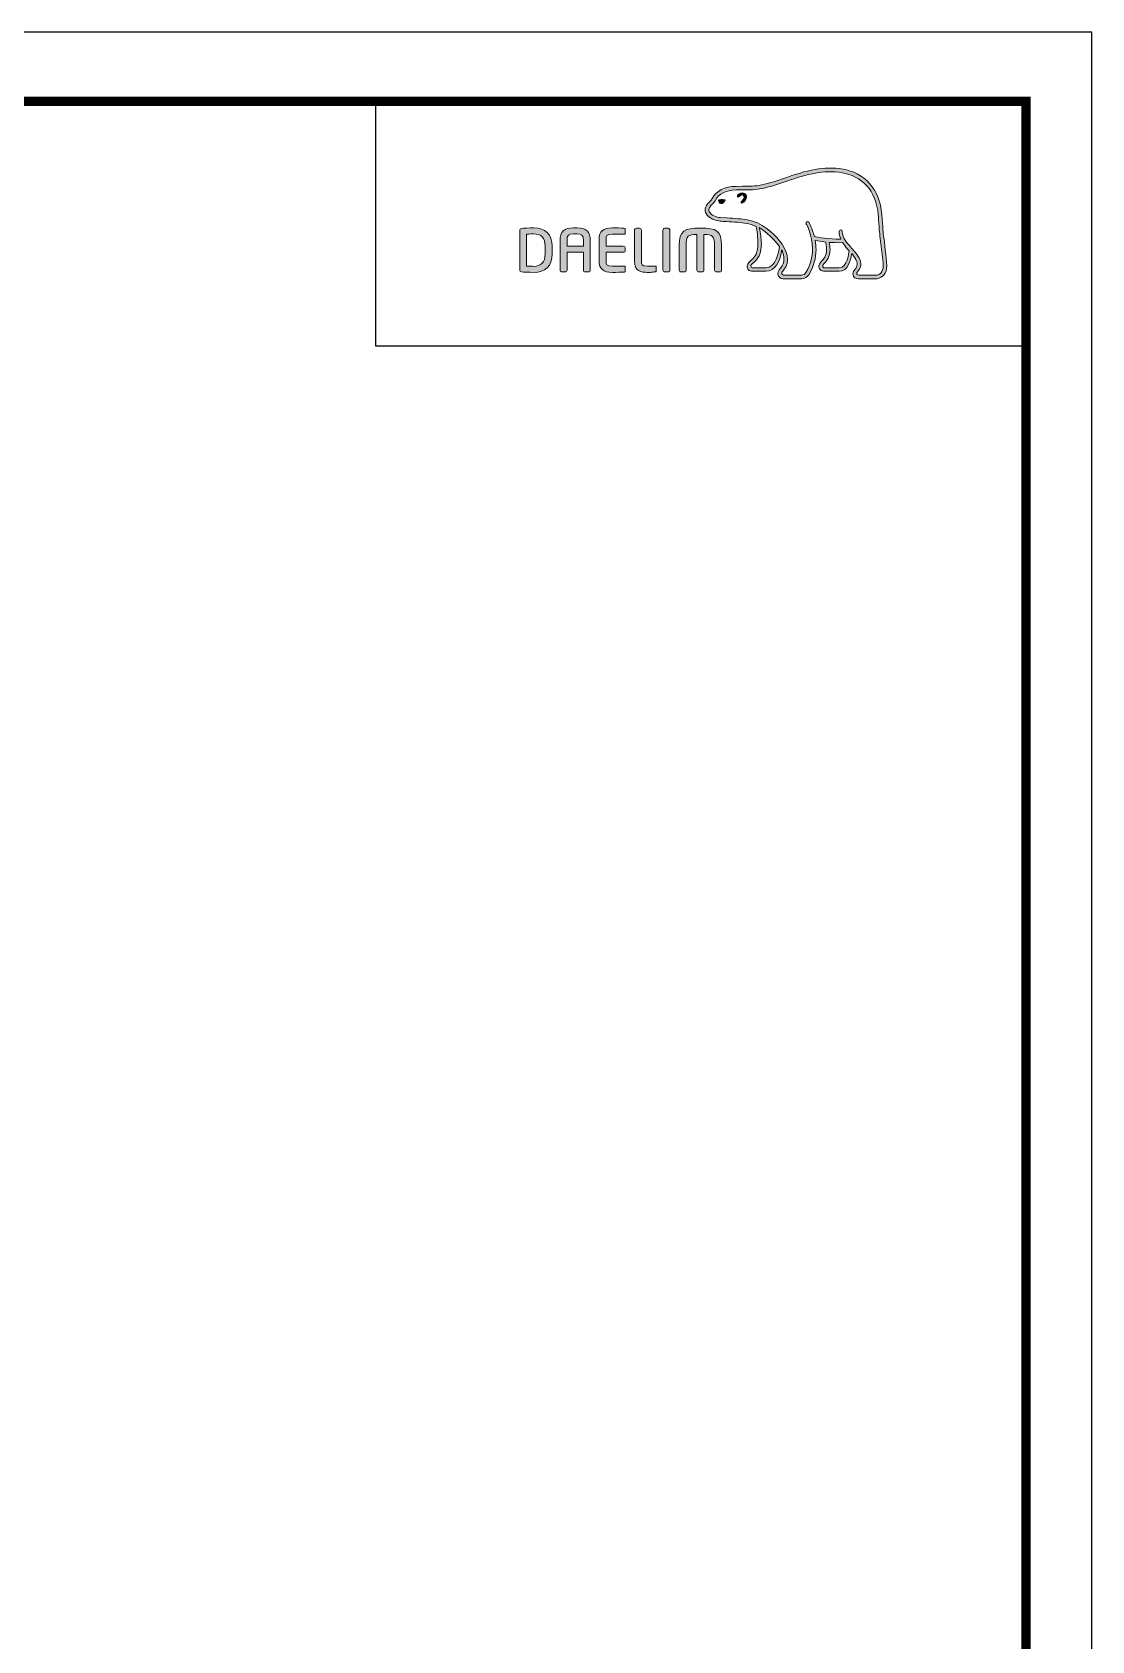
# Model space of a CAD drawing. Extents: x 912 to 2041, y 618 to 1444.
# Drawn here: x 1746.6 to 2040.6, y 998.3 to 1444.5 of the extents above; entities that cross this region are included whole.
import ezdxf

# ---------------------------------------------------------------- set-up
doc = ezdxf.new("R2010")
doc.units = 0
doc.header["$LTSCALE"] = 10
doc.header["$MEASUREMENT"] = 0
doc.layers.get('0').update_dxf_attribs({"linetype": 'CONTINUOUS'})
doc.layers.add('레이어 1', color=7, linetype='CONTINUOUS', lineweight=0)

msp = doc.modelspace()

# ---------------------------------------------------------------- hatches: boundary and pattern name
at = {"layer": '레이어 1'}
h = msp.add_hatch(color=5, dxfattribs=at)
h.dxf.hatch_style = 1
edge = h.paths.add_edge_path(flags=16)
edge.add_spline(control_points=[(1982.05, 1377.68), (1981.55, 1377.14), (1980.93, 1377.13), (1980.9, 1377.13), (1980.9, 1377.13), (1975.92, 1377.13), (1975.92, 1377.13), (1975.73, 1377.13), (1975.59, 1377.18), (1975.5, 1377.27), (1975.43, 1377.34), (1975.39, 1377.45), (1975.39, 1377.59), (1975.39, 1377.87), (1975.59, 1378.13), (1975.81, 1378.41), (1976.02, 1378.67), (1976.21, 1378.91), (1976.31, 1379.22), (1976.59, 1379.95), (1976.56, 1380.73), (1976.23, 1381.42), (1975.65, 1382.67), (1974.77, 1383.66), (1973.92, 1384.6), (1973.92, 1384.6), (1973.64, 1384.92), (1973.64, 1384.92), (1972.54, 1386.15), (1971.4, 1387.42), (1971.31, 1389.14), (1971.29, 1389.48), (1971.13, 1389.68), (1970.91, 1389.67), (1970.91, 1389.67), (1970.59, 1389.52), (1970.58, 1389.52), (1970.5, 1389.42), (1970.45, 1389.28), (1970.45, 1389.11), (1970.45, 1389.11), (1970.45, 1389.06), (1970.45, 1389.06), (1970.49, 1388.43), (1970.64, 1387.82), (1970.9, 1387.19), (1970.9, 1387.19), (1970.93, 1387.13), (1970.93, 1387.13), (1970.93, 1387.13), (1970.86, 1387.12), (1970.86, 1387.12), (1967.66, 1387), (1964.52, 1387.6), (1963.6, 1387.82), (1963.03, 1390.11), (1962.11, 1391.63), (1962.07, 1391.7), (1962, 1391.82), (1961.88, 1391.91), (1961.77, 1391.94), (1961.77, 1391.94), (1961.5, 1391.9), (1961.47, 1391.89), (1961.45, 1391.86), (1961.4, 1391.8), (1961.29, 1391.66), (1961.29, 1391.66), (1961.28, 1391.54), (1961.28, 1391.54), (1961.28, 1391.54), (1961.37, 1391.24), (1961.37, 1391.24), (1961.44, 1391.12), (1963.08, 1388.24), (1963.08, 1384.43), (1963.08, 1382.08), (1962.46, 1379.86), (1961.24, 1377.83), (1960.95, 1377.35), (1960.57, 1377.13), (1960, 1377.13), (1960, 1377.13), (1955.08, 1377.13), (1955.08, 1377.13), (1954.92, 1377.13), (1954.58, 1377.25), (1954.58, 1377.6), (1954.58, 1377.8), (1954.76, 1378.12), (1955.06, 1378.46), (1957.11, 1380.74), (1955.93, 1384.3), (1953.97, 1386.65), (1952.07, 1388.91), (1948.97, 1391.76), (1945, 1392.47), (1943.59, 1392.71), (1941.27, 1392.85), (1939.4, 1392.96), (1939.4, 1392.96), (1937.51, 1393.07), (1937.51, 1393.07), (1936.54, 1393.15), (1934.94, 1393.74), (1934.45, 1394.67), (1934.24, 1395.05), (1934.27, 1395.44), (1934.53, 1395.89), (1934.69, 1396.16), (1934.91, 1396.39), (1935.19, 1396.67), (1935.5, 1396.98), (1935.82, 1397.31), (1936.07, 1397.74), (1936.07, 1397.74), (1936.14, 1397.87), (1936.14, 1397.87), (1937.09, 1399.69), (1939.05, 1400.65), (1941.96, 1400.72), (1941.96, 1400.72), (1943.6, 1400.74), (1943.6, 1400.74), (1945.4, 1400.75), (1947.44, 1400.76), (1949.12, 1401.12), (1951.48, 1401.63), (1953.85, 1402.44), (1955.94, 1403.15), (1955.94, 1403.15), (1956.01, 1403.17), (1956.01, 1403.17), (1958.59, 1404.06), (1961.26, 1404.97), (1963.99, 1405.41), (1968.36, 1406.14), (1974.36, 1406.11), (1978.14, 1401.88), (1979.89, 1399.91), (1980.96, 1397.21), (1981.33, 1393.85), (1981.33, 1393.85), (1981.32, 1393.86), (1981.3, 1393.87), (1981.33, 1393.81), (1981.36, 1393.43), (1981.52, 1391.29), (1981.56, 1390.26), (1981.61, 1389.2), (1981.88, 1387.22), (1981.88, 1387.22), (1982.64, 1380.63), (1982.64, 1380.63), (1982.64, 1380.63), (1982.69, 1379.82), (1982.69, 1379.82), (1982.69, 1378.88), (1982.47, 1378.16), (1982.05, 1377.68)], knot_values=[0, 0, 0, 0, 1, 1, 1, 2, 2, 2, 3, 3, 3, 4, 4, 4, 5, 5, 5, 6, 6, 6, 7, 7, 7, 8, 8, 8, 9, 9, 9, 10, 10, 10, 11, 11, 11, 12, 12, 12, 13, 13, 13, 14, 14, 14, 15, 15, 15, 16, 16, 16, 17, 17, 17, 18, 18, 18, 19, 19, 19, 20, 20, 20, 21, 21, 21, 22, 22, 22, 23, 23, 23, 24, 24, 24, 25, 25, 25, 26, 26, 26, 27, 27, 27, 28, 28, 28, 29, 29, 29, 30, 30, 30, 31, 31, 31, 32, 32, 32, 33, 33, 33, 34, 34, 34, 35, 35, 35, 36, 36, 36, 37, 37, 37, 38, 38, 38, 39, 39, 39, 40, 40, 40, 41, 41, 41, 42, 42, 42, 43, 43, 43, 44, 44, 44, 45, 45, 45, 46, 46, 46, 47, 47, 47, 48, 48, 48, 49, 49, 49, 50, 50, 50, 51, 51, 51, 52, 52, 52, 53, 53, 53, 53], degree=3, periodic=0)
edge = h.paths.add_edge_path(flags=16)
edge.add_spline(control_points=[(1970.52, 1379.11), (1970.52, 1379.11), (1966.45, 1379.11), (1966.45, 1379.11), (1966.15, 1379.11), (1965.91, 1379.35), (1965.91, 1379.66), (1965.91, 1379.87), (1966.1, 1380.14), (1966.28, 1380.33), (1967.1, 1381.12), (1967.95, 1382.21), (1967.95, 1384.28), (1967.95, 1384.28), (1967.9, 1385.22), (1967.9, 1385.23), (1967.9, 1385.23), (1967.75, 1386.14), (1967.75, 1386.14), (1967.75, 1386.14), (1967.74, 1386.2), (1967.74, 1386.2), (1967.74, 1386.2), (1967.8, 1386.19), (1967.8, 1386.19), (1968.56, 1386.14), (1970.03, 1386.06), (1971.44, 1386.12), (1971.8, 1385.56), (1972.37, 1384.82), (1973.22, 1383.85), (1973.18, 1383.36), (1972.78, 1379.11), (1970.52, 1379.11)], knot_values=[0, 0, 0, 0, 1, 1, 1, 2, 2, 2, 3, 3, 3, 4, 4, 4, 5, 5, 5, 6, 6, 6, 7, 7, 7, 8, 8, 8, 9, 9, 9, 10, 10, 10, 11, 11, 11, 11], degree=3, periodic=0)
edge = h.paths.add_edge_path(flags=16)
edge.add_spline(control_points=[(1950.11, 1379.11), (1950.11, 1379.11), (1946.54, 1379.11), (1946.54, 1379.11), (1946.27, 1379.11), (1945.98, 1379.33), (1945.98, 1379.66), (1945.98, 1379.85), (1946.15, 1380.1), (1946.45, 1380.34), (1947.36, 1381.06), (1948.73, 1382.15), (1948.87, 1385.16), (1948.87, 1385.16), (1948.89, 1385.98), (1948.89, 1385.98), (1948.89, 1387.26), (1948.6, 1388.8), (1948.32, 1390.18), (1948.32, 1390.18), (1948.28, 1390.32), (1948.28, 1390.32), (1948.28, 1390.32), (1948.4, 1390.23), (1948.4, 1390.23), (1948.93, 1389.91), (1951.84, 1387.93), (1953.91, 1385.01), (1953.74, 1383.63), (1952.96, 1379.11), (1950.11, 1379.11)], knot_values=[0, 0, 0, 0, 1, 1, 1, 2, 2, 2, 3, 3, 3, 4, 4, 4, 5, 5, 5, 6, 6, 6, 7, 7, 7, 8, 8, 8, 9, 9, 9, 10, 10, 10, 10], degree=3, periodic=0)
edge = h.paths.add_edge_path()
edge.add_spline(control_points=[(1983.65, 1380.72), (1983.65, 1380.73), (1982.89, 1387.36), (1982.89, 1387.36), (1982.61, 1389.34), (1982.57, 1390.4), (1982.53, 1391.33), (1982.53, 1391.33), (1982.35, 1393.95), (1982.35, 1393.95), (1981.95, 1397.53), (1980.79, 1400.43), (1978.9, 1402.54), (1974.82, 1407.13), (1968.45, 1407.17), (1963.82, 1406.41), (1960.99, 1405.94), (1958.27, 1405.02), (1955.65, 1404.12), (1955.65, 1404.12), (1955.57, 1404.09), (1955.57, 1404.09), (1953.52, 1403.39), (1951.19, 1402.6), (1948.91, 1402.11), (1947.34, 1401.77), (1945.38, 1401.76), (1943.64, 1401.75), (1943.64, 1401.75), (1941.92, 1401.73), (1941.92, 1401.73), (1938.62, 1401.65), (1936.38, 1400.5), (1935.24, 1398.33), (1935.24, 1398.33), (1935.19, 1398.24), (1935.19, 1398.24), (1935, 1397.91), (1934.72, 1397.63), (1934.48, 1397.38), (1934.2, 1397.11), (1933.89, 1396.79), (1933.65, 1396.39), (1933.42, 1395.99), (1933.3, 1395.58), (1933.3, 1395.18), (1933.3, 1394.84), (1933.38, 1394.51), (1933.55, 1394.2), (1934.25, 1392.87), (1936.25, 1392.16), (1937.45, 1392.07), (1937.45, 1392.07), (1939.21, 1391.96), (1939.25, 1391.96), (1941, 1391.86), (1943.41, 1391.72), (1944.82, 1391.47), (1945.64, 1391.33), (1946.57, 1391.03), (1947.43, 1390.63), (1947.49, 1390.4), (1947.94, 1388.42), (1947.94, 1385.98), (1947.94, 1385.98), (1947.92, 1385.2), (1947.92, 1385.2), (1947.79, 1382.63), (1946.67, 1381.73), (1945.85, 1381.07), (1945.76, 1381.01), (1945.03, 1380.4), (1944.98, 1379.67), (1944.94, 1379.25), (1945.06, 1378.88), (1945.31, 1378.6), (1945.58, 1378.31), (1946, 1378.16), (1946.54, 1378.16), (1946.54, 1378.16), (1950.11, 1378.16), (1950.11, 1378.16), (1952.78, 1378.16), (1954.1, 1381.04), (1954.51, 1383.73), (1954.51, 1383.73), (1954.52, 1384.11), (1954.52, 1384.11), (1954.52, 1384.11), (1954.63, 1383.92), (1954.63, 1383.92), (1954.97, 1383.16), (1955.17, 1382.25), (1955.17, 1381.56), (1955.17, 1380.6), (1954.88, 1379.76), (1954.31, 1379.13), (1954.17, 1378.99), (1953.45, 1378.25), (1953.45, 1377.51), (1953.45, 1377.51), (1953.46, 1377.39), (1953.46, 1377.39), (1953.56, 1376.51), (1954.27, 1376.12), (1954.92, 1376.12), (1954.92, 1376.12), (1960, 1376.12), (1960, 1376.12), (1960.91, 1376.12), (1961.64, 1376.54), (1962.11, 1377.31), (1963.4, 1379.46), (1964.06, 1381.78), (1964.06, 1384.23), (1964.06, 1384.99), (1963.99, 1385.81), (1963.84, 1386.65), (1963.84, 1386.65), (1963.83, 1386.72), (1963.83, 1386.72), (1963.83, 1386.72), (1963.9, 1386.71), (1963.9, 1386.71), (1964.51, 1386.59), (1965.49, 1386.42), (1966.71, 1386.29), (1966.71, 1386.29), (1966.74, 1386.28), (1966.74, 1386.28), (1966.74, 1386.28), (1966.9, 1385.35), (1966.9, 1385.35), (1966.9, 1385.35), (1966.94, 1385.13), (1966.94, 1385.13), (1966.94, 1385.13), (1966.99, 1384.31), (1966.99, 1384.31), (1966.99, 1382.33), (1966.09, 1381.47), (1965.61, 1381.01), (1965.6, 1381.01), (1964.93, 1380.32), (1964.86, 1379.72), (1964.86, 1379.72), (1964.83, 1379.53), (1964.83, 1379.53), (1964.83, 1379.34), (1964.88, 1378.97), (1965.22, 1378.62), (1965.51, 1378.32), (1965.96, 1378.16), (1966.57, 1378.16), (1966.57, 1378.16), (1970.52, 1378.16), (1970.52, 1378.16), (1972.92, 1378.16), (1973.64, 1381.21), (1973.93, 1382.92), (1973.93, 1382.92), (1973.95, 1383.1), (1973.95, 1383.1), (1973.95, 1383.1), (1974.04, 1382.97), (1974.04, 1382.97), (1974.6, 1382.26), (1975.08, 1381.48), (1975.32, 1380.99), (1975.44, 1380.74), (1975.5, 1380.45), (1975.5, 1380.17), (1975.5, 1380.17), (1975.42, 1379.6), (1975.42, 1379.6), (1975.32, 1379.29), (1975.11, 1379), (1974.9, 1378.72), (1974.6, 1378.33), (1974.29, 1377.92), (1974.29, 1377.42), (1974.29, 1377.42), (1974.32, 1377.15), (1974.32, 1377.15), (1974.46, 1376.49), (1974.99, 1376.12), (1975.82, 1376.12), (1975.82, 1376.12), (1980.9, 1376.12), (1980.9, 1376.12), (1981.01, 1376.12), (1982, 1376.15), (1982.78, 1376.99), (1983.4, 1377.66), (1983.7, 1378.58), (1983.7, 1379.81), (1983.7, 1379.81), (1983.65, 1380.72), (1983.65, 1380.72)], knot_values=[0, 0, 0, 0, 1, 1, 1, 2, 2, 2, 3, 3, 3, 4, 4, 4, 5, 5, 5, 6, 6, 6, 7, 7, 7, 8, 8, 8, 9, 9, 9, 10, 10, 10, 11, 11, 11, 12, 12, 12, 13, 13, 13, 14, 14, 14, 15, 15, 15, 16, 16, 16, 17, 17, 17, 18, 18, 18, 19, 19, 19, 20, 20, 20, 21, 21, 21, 22, 22, 22, 23, 23, 23, 24, 24, 24, 25, 25, 25, 26, 26, 26, 27, 27, 27, 28, 28, 28, 29, 29, 29, 30, 30, 30, 31, 31, 31, 32, 32, 32, 33, 33, 33, 34, 34, 34, 35, 35, 35, 36, 36, 36, 37, 37, 37, 38, 38, 38, 39, 39, 39, 40, 40, 40, 41, 41, 41, 42, 42, 42, 43, 43, 43, 44, 44, 44, 45, 45, 45, 46, 46, 46, 47, 47, 47, 48, 48, 48, 49, 49, 49, 50, 50, 50, 51, 51, 51, 52, 52, 52, 53, 53, 53, 54, 54, 54, 55, 55, 55, 56, 56, 56, 57, 57, 57, 58, 58, 58, 59, 59, 59, 60, 60, 60, 61, 61, 61, 62, 62, 62, 63, 63, 63, 64, 64, 64, 65, 65, 65, 66, 66, 66, 66], degree=3, periodic=0)
edge = h.paths.add_edge_path(flags=0)
edge.add_spline(control_points=[(1937.36, 1397.86), (1937.36, 1397.86), (1938.1, 1398.2), (1939.02, 1397.85), (1939.02, 1397.85), (1939.13, 1397.8), (1938.98, 1397.59), (1938.54, 1396.99), (1938.1, 1396.86), (1938.1, 1396.86), (1938.1, 1396.86), (1937.78, 1396.75), (1937.6, 1396.96), (1937.24, 1397.39), (1937.23, 1397.64), (1937.23, 1397.64), (1937.23, 1397.64), (1937.19, 1397.82), (1937.36, 1397.86)], knot_values=[0, 0, 0, 0, 1, 1, 1, 2, 2, 2, 3, 3, 3, 4, 4, 4, 5, 5, 5, 6, 6, 6, 6], degree=3, periodic=0)
edge = h.paths.add_edge_path(flags=0)
edge.add_spline(control_points=[(1942.24, 1399.22), (1942.13, 1399.1), (1942.12, 1398.9), (1942.24, 1398.8), (1942.35, 1398.69), (1942.55, 1398.72), (1942.66, 1398.84), (1942.72, 1398.9), (1943.32, 1399.62), (1943.85, 1399.25), (1944.04, 1399.12), (1944.12, 1398.92), (1944.09, 1398.67), (1944.04, 1398.27), (1943.69, 1397.81), (1943.45, 1397.65), (1943.31, 1397.57), (1943.22, 1397.39), (1943.29, 1397.24), (1943.35, 1397.1), (1943.53, 1397.06), (1943.68, 1397.13), (1944.12, 1397.33), (1944.67, 1398.03), (1944.75, 1398.69), (1944.8, 1399.14), (1944.59, 1399.51), (1944.23, 1399.76), (1943.45, 1400.32), (1942.56, 1399.58), (1942.24, 1399.22)], knot_values=[0, 0, 0, 0, 1, 1, 1, 2, 2, 2, 3, 3, 3, 4, 4, 4, 5, 5, 5, 6, 6, 6, 7, 7, 7, 8, 8, 8, 9, 9, 9, 10, 10, 10, 10], degree=3, periodic=0)
edge = h.paths.add_edge_path(flags=0)
edge.add_spline(control_points=[(1942.14, 1398.68), (1942.14, 1398.68), (1942.14, 1398.68), (1942.14, 1398.68), (1942.14, 1398.68), (1942.14, 1398.68), (1942.14, 1398.68)], knot_values=[0, 0, 0, 0, 1, 1, 1, 2, 2, 2, 2], degree=3, periodic=0)
h = msp.add_hatch(color=5, dxfattribs=at)
h.dxf.hatch_style = 2
edge = h.paths.add_edge_path()
edge.add_spline(control_points=[(1937.42, 1397.08), (1937.6, 1396.86), (1937.92, 1396.97), (1937.92, 1396.97), (1937.92, 1396.97), (1938.36, 1397.1), (1938.8, 1397.7)], knot_values=[2, 2, 2, 2, 3, 3, 3, 4, 4, 4, 4], degree=3, periodic=0)
edge.add_spline(control_points=[(1938.8, 1397.7), (1938.95, 1397.91), (1938.84, 1397.96), (1938.84, 1397.96)], knot_values=[1.00001, 1.00001, 1.00001, 1.00001, 2, 2, 2, 2], degree=3, periodic=0)
edge.add_spline(control_points=[(1938.84, 1397.96), (1938.78, 1397.98), (1938.72, 1398), (1938.67, 1398.02)], knot_values=[0.937491, 0.937491, 0.937491, 0.937491, 1, 1, 1, 1], degree=3, periodic=0)
edge.add_spline(control_points=[(1938.67, 1398.02), (1938.56, 1398.05), (1938.45, 1398.07), (1938.35, 1398.09)], knot_values=[0.812494, 0.812494, 0.812494, 0.812494, 0.937491, 0.937491, 0.937491, 0.937491], degree=3, periodic=0)
edge.add_spline(control_points=[(1938.35, 1398.09), (1938.24, 1398.11), (1938.14, 1398.12), (1938.05, 1398.12)], knot_values=[0.687496, 0.687496, 0.687496, 0.687496, 0.812494, 0.812494, 0.812494, 0.812494], degree=3, periodic=0)
edge.add_spline(control_points=[(1938.05, 1398.12), (1937.96, 1398.12), (1937.87, 1398.12), (1937.79, 1398.11)], knot_values=[0.562499, 0.562499, 0.562499, 0.562499, 0.687496, 0.687496, 0.687496, 0.687496], degree=3, periodic=0)
edge.add_spline(control_points=[(1937.79, 1398.11), (1937.66, 1398.1), (1937.56, 1398.08), (1937.47, 1398.06)], knot_values=[0.375003, 0.375003, 0.375003, 0.375003, 0.562499, 0.562499, 0.562499, 0.562499], degree=3, periodic=0)
edge.add_spline(control_points=[(1937.47, 1398.06), (1937.35, 1398.04), (1937.26, 1398.01), (1937.22, 1397.99)], knot_values=[0.125007, 0.125007, 0.125007, 0.125007, 0.375003, 0.375003, 0.375003, 0.375003], degree=3, periodic=0)
edge.add_spline(control_points=[(1937.22, 1397.99), (1937.2, 1397.98), (1937.18, 1397.98), (1937.18, 1397.98)], knot_values=[0, 0, 0, 0, 0.125007, 0.125007, 0.125007, 0.125007], degree=3, periodic=0)
edge.add_spline(control_points=[(1937.18, 1397.98), (1937.01, 1397.93), (1937.05, 1397.75), (1937.05, 1397.75), (1937.05, 1397.75), (1937.06, 1397.5), (1937.42, 1397.08)], knot_values=[4, 4, 4, 4, 5, 5, 5, 6, 6, 6, 6], degree=3, periodic=0)
h = msp.add_hatch(color=5, dxfattribs=at)
h.dxf.hatch_style = 2
edge = h.paths.add_edge_path()
edge.add_spline(control_points=[(1942.24, 1399.22), (1942.13, 1399.1), (1942.12, 1398.9), (1942.24, 1398.8), (1942.35, 1398.69), (1942.55, 1398.72), (1942.66, 1398.84), (1942.72, 1398.9), (1943.32, 1399.62), (1943.85, 1399.25), (1944.04, 1399.12), (1944.12, 1398.92), (1944.09, 1398.67), (1944.04, 1398.27), (1943.69, 1397.81), (1943.45, 1397.65), (1943.31, 1397.57), (1943.22, 1397.39), (1943.29, 1397.24), (1943.35, 1397.1), (1943.53, 1397.06), (1943.68, 1397.13), (1944.12, 1397.33), (1944.67, 1398.03), (1944.75, 1398.69), (1944.8, 1399.14), (1944.59, 1399.51), (1944.23, 1399.76), (1943.45, 1400.32), (1942.56, 1399.58), (1942.24, 1399.22)], knot_values=[0, 0, 0, 0, 1, 1, 1, 2, 2, 2, 3, 3, 3, 4, 4, 4, 5, 5, 5, 6, 6, 6, 7, 7, 7, 8, 8, 8, 9, 9, 9, 10, 10, 10, 10], degree=3, periodic=0)
h = msp.add_hatch(color=5, dxfattribs=at)
h.dxf.hatch_style = 2
edge = h.paths.add_edge_path()
edge.add_spline(control_points=[(1888.9, 1382.99), (1888.9, 1380.67), (1887.85, 1379.54), (1885.67, 1379.54), (1885.67, 1379.54), (1884.18, 1379.57), (1883.79, 1379.58), (1883.79, 1379.58), (1883.79, 1388.46), (1883.79, 1388.46), (1884.57, 1388.54), (1885.66, 1388.55), (1885.67, 1388.55), (1887.91, 1388.55), (1888.9, 1387.49), (1888.9, 1385.11), (1888.9, 1385.11), (1888.9, 1382.99), (1888.9, 1382.99)], knot_values=[0, 0, 0, 0, 1, 1, 1, 2, 2, 2, 3, 3, 3, 4, 4, 4, 5, 5, 5, 6, 6, 6, 6], degree=3, periodic=0)
edge = h.paths.add_edge_path()
edge.add_spline(control_points=[(1885.67, 1390.22), (1884.46, 1390.22), (1882.9, 1390.14), (1882.38, 1390.06), (1882.06, 1390.01), (1881.85, 1389.77), (1881.85, 1389.45), (1881.85, 1389.45), (1881.85, 1378.64), (1881.85, 1378.64), (1881.85, 1378.31), (1882.06, 1378.08), (1882.4, 1378.03), (1882.88, 1377.95), (1884.45, 1377.87), (1885.67, 1377.87), (1889.04, 1377.87), (1890.82, 1379.64), (1890.82, 1382.99), (1890.82, 1382.99), (1890.82, 1385.11), (1890.82, 1385.11), (1890.82, 1388.45), (1889.04, 1390.22), (1885.67, 1390.22)], knot_values=[0, 0, 0, 0, 1, 1, 1, 2, 2, 2, 3, 3, 3, 4, 4, 4, 5, 5, 5, 6, 6, 6, 7, 7, 7, 8, 8, 8, 8], degree=3, periodic=0)
h = msp.add_hatch(color=5, dxfattribs=at)
h.dxf.hatch_style = 2
edge = h.paths.add_edge_path()
edge.add_spline(control_points=[(1899.52, 1385.12), (1899.52, 1385.12), (1894.98, 1385.12), (1894.98, 1385.12), (1894.98, 1385.29), (1894.98, 1386.74), (1894.98, 1386.74), (1894.98, 1388.26), (1895.43, 1388.52), (1896.78, 1388.52), (1896.78, 1388.52), (1897.72, 1388.52), (1897.72, 1388.52), (1899.07, 1388.52), (1899.52, 1388.26), (1899.52, 1386.74), (1899.52, 1386.74), (1899.52, 1385.29), (1899.52, 1385.12)], knot_values=[0, 0, 0, 0, 1, 1, 1, 2, 2, 2, 3, 3, 3, 4, 4, 4, 5, 5, 5, 6, 6, 6, 6], degree=3, periodic=0)
edge = h.paths.add_edge_path()
edge.add_spline(control_points=[(1897.72, 1390.22), (1897.72, 1390.22), (1896.78, 1390.22), (1896.78, 1390.22), (1894.2, 1390.22), (1893.05, 1389.15), (1893.05, 1386.74), (1893.05, 1386.74), (1893.05, 1378.52), (1893.05, 1378.52), (1893.05, 1378.23), (1893.29, 1377.98), (1893.57, 1377.98), (1893.57, 1377.98), (1894.47, 1377.98), (1894.47, 1377.98), (1894.78, 1377.98), (1894.98, 1378.25), (1894.98, 1378.52), (1894.98, 1378.52), (1894.98, 1383.24), (1894.98, 1383.43), (1894.98, 1383.43), (1899.52, 1383.43), (1899.52, 1383.43), (1899.52, 1383.24), (1899.52, 1378.52), (1899.52, 1378.52), (1899.52, 1378.22), (1899.76, 1377.98), (1900.04, 1377.98), (1900.04, 1377.98), (1900.93, 1377.98), (1900.93, 1377.98), (1901.24, 1377.98), (1901.45, 1378.26), (1901.45, 1378.52), (1901.45, 1378.52), (1901.45, 1386.74), (1901.45, 1386.74), (1901.45, 1389.15), (1900.3, 1390.22), (1897.72, 1390.22)], knot_values=[0, 0, 0, 0, 1, 1, 1, 2, 2, 2, 3, 3, 3, 4, 4, 4, 5, 5, 5, 6, 6, 6, 7, 7, 7, 8, 8, 8, 9, 9, 9, 10, 10, 10, 11, 11, 11, 12, 12, 12, 13, 13, 13, 14, 14, 14, 14], degree=3, periodic=0)
h = msp.add_hatch(color=5, dxfattribs=at)
h.dxf.hatch_style = 2
edge = h.paths.add_edge_path()
edge.add_spline(control_points=[(1903.89, 1387.07), (1903.89, 1387.07), (1903.89, 1381.02), (1903.89, 1381.02), (1903.89, 1378.9), (1905.1, 1377.87), (1907.59, 1377.87), (1908.69, 1377.87), (1910.19, 1377.89), (1910.79, 1377.95), (1910.78, 1377.95), (1911.08, 1377.98), (1911.08, 1377.98), (1911.08, 1377.98), (1911.16, 1377.99), (1911.16, 1377.99), (1911.16, 1377.99), (1911.16, 1379.61), (1911.16, 1379.61), (1911.16, 1379.61), (1907.61, 1379.61), (1907.61, 1379.61), (1905.83, 1379.61), (1905.83, 1380.11), (1905.83, 1381.02), (1905.83, 1381.02), (1905.83, 1383.26), (1905.83, 1383.44), (1906.01, 1383.44), (1910.6, 1383.44), (1910.6, 1383.44), (1910.91, 1383.44), (1911.15, 1383.68), (1911.15, 1383.97), (1911.15, 1383.97), (1911.15, 1384.57), (1911.15, 1384.57), (1911.15, 1384.87), (1910.91, 1385.11), (1910.6, 1385.11), (1910.6, 1385.11), (1906.01, 1385.11), (1905.83, 1385.11), (1905.83, 1385.28), (1905.83, 1387.07), (1905.83, 1387.07), (1905.83, 1387.98), (1905.83, 1388.49), (1907.61, 1388.49), (1907.61, 1388.49), (1911.16, 1388.47), (1911.16, 1388.47), (1911.16, 1388.47), (1911.16, 1390.08), (1911.16, 1390.08), (1911.16, 1390.08), (1910.78, 1390.12), (1910.78, 1390.12), (1910.08, 1390.18), (1908.48, 1390.22), (1907.59, 1390.22), (1905.1, 1390.22), (1903.89, 1389.19), (1903.89, 1387.07)], knot_values=[0, 0, 0, 0, 1, 1, 1, 2, 2, 2, 3, 3, 3, 4, 4, 4, 5, 5, 5, 6, 6, 6, 7, 7, 7, 8, 8, 8, 9, 9, 9, 10, 10, 10, 11, 11, 11, 12, 12, 12, 13, 13, 13, 14, 14, 14, 15, 15, 15, 16, 16, 16, 17, 17, 17, 18, 18, 18, 19, 19, 19, 20, 20, 20, 21, 21, 21, 21], degree=3, periodic=0)
h = msp.add_hatch(color=5, dxfattribs=at)
h.dxf.hatch_style = 2
edge = h.paths.add_edge_path()
edge.add_spline(control_points=[(1914.25, 1390.11), (1913.95, 1390.11), (1913.7, 1389.86), (1913.7, 1389.57), (1913.7, 1389.57), (1913.7, 1381.02), (1913.7, 1381.02), (1913.7, 1378.23), (1915.6, 1377.87), (1917.26, 1377.87), (1918.47, 1377.87), (1918.79, 1377.93), (1919.15, 1377.99), (1919.15, 1377.99), (1919.35, 1378.02), (1919.35, 1378.02), (1919.35, 1378.02), (1919.63, 1378.05), (1919.63, 1378.05), (1919.63, 1378.05), (1919.72, 1378.06), (1919.72, 1378.06), (1919.72, 1378.06), (1919.72, 1379.61), (1919.72, 1379.61), (1919.72, 1379.61), (1917.28, 1379.61), (1917.28, 1379.61), (1915.63, 1379.61), (1915.63, 1380.23), (1915.63, 1380.84), (1915.63, 1380.84), (1915.63, 1389.57), (1915.63, 1389.57), (1915.63, 1389.86), (1915.38, 1390.11), (1915.08, 1390.11), (1915.08, 1390.11), (1914.25, 1390.11), (1914.25, 1390.11)], knot_values=[0, 0, 0, 0, 1, 1, 1, 2, 2, 2, 3, 3, 3, 4, 4, 4, 5, 5, 5, 6, 6, 6, 7, 7, 7, 8, 8, 8, 9, 9, 9, 10, 10, 10, 11, 11, 11, 12, 12, 12, 13, 13, 13, 13], degree=3, periodic=0)
h = msp.add_hatch(color=5, dxfattribs=at)
h.dxf.hatch_style = 2
edge = h.paths.add_edge_path()
edge.add_spline(control_points=[(1922.1, 1390.11), (1921.78, 1390.11), (1921.59, 1389.84), (1921.59, 1389.59), (1921.59, 1389.59), (1921.59, 1378.52), (1921.59, 1378.52), (1921.59, 1378.22), (1921.82, 1377.98), (1922.1, 1377.98), (1922.1, 1377.98), (1923, 1377.98), (1923, 1377.98), (1923.32, 1377.98), (1923.51, 1378.25), (1923.51, 1378.52), (1923.51, 1378.52), (1923.51, 1389.59), (1923.51, 1389.59), (1923.51, 1389.88), (1923.29, 1390.11), (1923, 1390.11), (1923, 1390.11), (1922.1, 1390.11), (1922.1, 1390.11)], knot_values=[0, 0, 0, 0, 1, 1, 1, 2, 2, 2, 3, 3, 3, 4, 4, 4, 5, 5, 5, 6, 6, 6, 7, 7, 7, 8, 8, 8, 8], degree=3, periodic=0)
h = msp.add_hatch(color=5, dxfattribs=at)
h.dxf.hatch_style = 2
edge = h.paths.add_edge_path()
edge.add_spline(control_points=[(1926.1, 1385.33), (1926.1, 1385.33), (1926.1, 1378.52), (1926.1, 1378.52), (1926.1, 1378.22), (1926.33, 1377.98), (1926.62, 1377.98), (1926.62, 1377.98), (1927.53, 1377.98), (1927.53, 1377.98), (1927.85, 1377.98), (1928.04, 1378.25), (1928.04, 1378.52), (1928.04, 1378.52), (1928.04, 1385.16), (1928.04, 1385.16), (1928.04, 1388.09), (1928.54, 1388.38), (1931.02, 1388.38), (1931.02, 1388.2), (1931.02, 1378.52), (1931.02, 1378.52), (1931.02, 1378.21), (1931.24, 1377.98), (1931.53, 1377.98), (1931.53, 1377.98), (1932.42, 1377.98), (1932.42, 1377.98), (1932.75, 1377.98), (1932.94, 1378.25), (1932.94, 1378.52), (1932.94, 1378.52), (1932.94, 1388.17), (1932.94, 1388.36), (1934.1, 1388.36), (1934.91, 1388.26), (1935.35, 1387.82), (1935.82, 1387.36), (1935.91, 1386.5), (1935.91, 1385.16), (1935.91, 1385.16), (1935.91, 1378.52), (1935.91, 1378.52), (1935.91, 1378.23), (1936.14, 1377.98), (1936.42, 1377.98), (1936.42, 1377.98), (1937.34, 1377.98), (1937.34, 1377.98), (1937.66, 1377.98), (1937.85, 1378.26), (1937.85, 1378.52), (1937.85, 1378.52), (1937.85, 1385.33), (1937.85, 1385.33), (1937.85, 1389.46), (1936.39, 1390.16), (1931.99, 1390.16), (1927.57, 1390.16), (1926.1, 1389.46), (1926.1, 1385.33)], knot_values=[0, 0, 0, 0, 1, 1, 1, 2, 2, 2, 3, 3, 3, 4, 4, 4, 5, 5, 5, 6, 6, 6, 7, 7, 7, 8, 8, 8, 9, 9, 9, 10, 10, 10, 11, 11, 11, 12, 12, 12, 13, 13, 13, 14, 14, 14, 15, 15, 15, 16, 16, 16, 17, 17, 17, 18, 18, 18, 19, 19, 19, 20, 20, 20, 20], degree=3, periodic=0)

# ---------------------------------------------------------------- linework, layer by layer
at = {"color": 5, "ltscale": 0.5}
msp.add_line((1841.97, 1357.37), (1841.97, 1425.29), dxfattribs=at)
at = {"color": 5}
msp.add_line((1949.95, 1378.16), (1949.95, 1378.16), dxfattribs=at)
at = {"color": 5, "ltscale": 40}
msp.add_line((2022.31, 1357.37), (1841.97, 1357.37), dxfattribs=at)
at = {"ltscale": 0.5}
msp.add_lwpolyline([(912.17, 617.69), (2040.57, 617.69), (2040.57, 1444.49), (912.17, 1444.49)], close=True, dxfattribs=at)
at = {"color": 5, "linetype": 'ByBlock', "lineweight": 200, "const_width": 2.6}
msp.add_lwpolyline([(930.31, 653.09), (2022.31, 653.09), (2022.31, 1425.29), (930.31, 1425.29)], close=True, dxfattribs=at)
at = {"layer": '레이어 1', "color": 5}
for points, knots in [([(1983.65, 1380.72), (1983.65, 1380.73), (1982.89, 1387.36), (1982.89, 1387.36), (1982.61, 1389.34), (1982.57, 1390.4), (1982.53, 1391.33), (1982.53, 1391.33), (1982.35, 1393.95), (1982.35, 1393.95), (1981.95, 1397.53), (1980.79, 1400.43), (1978.9, 1402.54), (1974.82, 1407.13), (1968.45, 1407.17), (1963.82, 1406.41), (1960.99, 1405.94), (1958.27, 1405.02), (1955.65, 1404.12), (1955.65, 1404.12), (1955.57, 1404.09), (1955.57, 1404.09), (1953.52, 1403.39), (1951.19, 1402.6), (1948.91, 1402.11), (1947.34, 1401.77), (1945.38, 1401.76), (1943.64, 1401.75), (1943.64, 1401.75), (1941.92, 1401.73), (1941.92, 1401.73), (1938.62, 1401.65), (1936.38, 1400.5), (1935.24, 1398.33), (1935.24, 1398.33), (1935.19, 1398.24), (1935.19, 1398.24), (1935, 1397.91), (1934.72, 1397.63), (1934.48, 1397.38), (1934.2, 1397.11), (1933.89, 1396.79), (1933.65, 1396.39), (1933.42, 1395.99), (1933.3, 1395.58), (1933.3, 1395.18), (1933.3, 1394.84), (1933.38, 1394.51), (1933.55, 1394.2), (1934.25, 1392.87), (1936.25, 1392.16), (1937.45, 1392.07), (1937.45, 1392.07), (1939.21, 1391.96), (1939.25, 1391.96), (1941, 1391.86), (1943.41, 1391.72), (1944.82, 1391.47), (1945.64, 1391.33), (1946.57, 1391.03), (1947.43, 1390.63), (1947.49, 1390.4), (1947.94, 1388.42), (1947.94, 1385.98), (1947.94, 1385.98), (1947.92, 1385.2), (1947.92, 1385.2), (1947.79, 1382.63), (1946.67, 1381.73), (1945.85, 1381.07), (1945.76, 1381.01), (1945.03, 1380.4), (1944.98, 1379.67), (1944.94, 1379.25), (1945.06, 1378.88), (1945.31, 1378.6), (1945.58, 1378.31), (1946, 1378.16), (1946.54, 1378.16), (1946.54, 1378.16), (1950.11, 1378.16), (1950.11, 1378.16), (1952.78, 1378.16), (1954.1, 1381.04), (1954.51, 1383.73), (1954.51, 1383.73), (1954.52, 1384.11), (1954.52, 1384.11), (1954.52, 1384.11), (1954.63, 1383.92), (1954.63, 1383.92), (1954.97, 1383.16), (1955.17, 1382.25), (1955.17, 1381.56), (1955.17, 1380.6), (1954.88, 1379.76), (1954.31, 1379.13), (1954.17, 1378.99), (1953.45, 1378.25), (1953.45, 1377.51), (1953.45, 1377.51), (1953.46, 1377.39), (1953.46, 1377.39), (1953.56, 1376.51), (1954.27, 1376.12), (1954.92, 1376.12), (1954.92, 1376.12), (1960, 1376.12), (1960, 1376.12), (1960.91, 1376.12), (1961.64, 1376.54), (1962.11, 1377.31), (1963.4, 1379.46), (1964.06, 1381.78), (1964.06, 1384.23), (1964.06, 1384.99), (1963.99, 1385.81), (1963.84, 1386.65), (1963.84, 1386.65), (1963.83, 1386.72), (1963.83, 1386.72), (1963.83, 1386.72), (1963.9, 1386.71), (1963.9, 1386.71), (1964.51, 1386.59), (1965.49, 1386.42), (1966.71, 1386.29), (1966.71, 1386.29), (1966.74, 1386.28), (1966.74, 1386.28), (1966.74, 1386.28), (1966.9, 1385.35), (1966.9, 1385.35), (1966.9, 1385.35), (1966.94, 1385.13), (1966.94, 1385.13), (1966.94, 1385.13), (1966.99, 1384.31), (1966.99, 1384.31), (1966.99, 1382.33), (1966.09, 1381.47), (1965.61, 1381.01), (1965.6, 1381.01), (1964.93, 1380.32), (1964.86, 1379.72), (1964.86, 1379.72), (1964.83, 1379.53), (1964.83, 1379.53), (1964.83, 1379.34), (1964.88, 1378.97), (1965.22, 1378.62), (1965.51, 1378.32), (1965.96, 1378.16), (1966.57, 1378.16), (1966.57, 1378.16), (1970.52, 1378.16), (1970.52, 1378.16), (1972.92, 1378.16), (1973.64, 1381.21), (1973.93, 1382.92), (1973.93, 1382.92), (1973.95, 1383.1), (1973.95, 1383.1), (1973.95, 1383.1), (1974.04, 1382.97), (1974.04, 1382.97), (1974.6, 1382.26), (1975.08, 1381.48), (1975.32, 1380.99), (1975.44, 1380.74), (1975.5, 1380.45), (1975.5, 1380.17), (1975.5, 1380.17), (1975.42, 1379.6), (1975.42, 1379.6), (1975.32, 1379.29), (1975.11, 1379), (1974.9, 1378.72), (1974.6, 1378.33), (1974.29, 1377.92), (1974.29, 1377.42), (1974.29, 1377.42), (1974.32, 1377.15), (1974.32, 1377.15), (1974.46, 1376.49), (1974.99, 1376.12), (1975.82, 1376.12), (1975.82, 1376.12), (1980.9, 1376.12), (1980.9, 1376.12), (1981.01, 1376.12), (1982, 1376.15), (1982.78, 1376.99), (1983.4, 1377.66), (1983.7, 1378.58), (1983.7, 1379.81), (1983.7, 1379.81), (1983.65, 1380.72), (1983.65, 1380.72)], [0, 0, 0, 0, 1, 1, 1, 2, 2, 2, 3, 3, 3, 4, 4, 4, 5, 5, 5, 6, 6, 6, 7, 7, 7, 8, 8, 8, 9, 9, 9, 10, 10, 10, 11, 11, 11, 12, 12, 12, 13, 13, 13, 14, 14, 14, 15, 15, 15, 16, 16, 16, 17, 17, 17, 18, 18, 18, 19, 19, 19, 20, 20, 20, 21, 21, 21, 22, 22, 22, 23, 23, 23, 24, 24, 24, 25, 25, 25, 26, 26, 26, 27, 27, 27, 28, 28, 28, 29, 29, 29, 30, 30, 30, 31, 31, 31, 32, 32, 32, 33, 33, 33, 34, 34, 34, 35, 35, 35, 36, 36, 36, 37, 37, 37, 38, 38, 38, 39, 39, 39, 40, 40, 40, 41, 41, 41, 42, 42, 42, 43, 43, 43, 44, 44, 44, 45, 45, 45, 46, 46, 46, 47, 47, 47, 48, 48, 48, 49, 49, 49, 50, 50, 50, 51, 51, 51, 52, 52, 52, 53, 53, 53, 54, 54, 54, 55, 55, 55, 56, 56, 56, 57, 57, 57, 58, 58, 58, 59, 59, 59, 60, 60, 60, 61, 61, 61, 62, 62, 62, 63, 63, 63, 64, 64, 64, 65, 65, 65, 66, 66, 66, 66]), ([(1937.14, 1397.98), (1937.14, 1397.98), (1937.88, 1398.31), (1938.8, 1397.96), (1938.8, 1397.96), (1938.91, 1397.91), (1938.76, 1397.7), (1938.32, 1397.1), (1937.88, 1396.97), (1937.88, 1396.97), (1937.88, 1396.97), (1937.56, 1396.86), (1937.38, 1397.08), (1937.02, 1397.5), (1937.01, 1397.75), (1937.01, 1397.75), (1937.01, 1397.75), (1936.97, 1397.93), (1937.14, 1397.98)], [0, 0, 0, 0, 1, 1, 1, 2, 2, 2, 3, 3, 3, 4, 4, 4, 5, 5, 5, 6, 6, 6, 6]), ([(1937.18, 1397.98), (1937.18, 1397.98), (1937.92, 1398.31), (1938.84, 1397.96), (1938.84, 1397.96), (1938.95, 1397.91), (1938.8, 1397.7), (1938.36, 1397.1), (1937.92, 1396.97), (1937.92, 1396.97), (1937.92, 1396.97), (1937.6, 1396.86), (1937.42, 1397.08), (1937.06, 1397.5), (1937.05, 1397.75), (1937.05, 1397.75), (1937.05, 1397.75), (1937.01, 1397.93), (1937.18, 1397.98)], [0, 0, 0, 0, 1, 1, 1, 2, 2, 2, 3, 3, 3, 4, 4, 4, 5, 5, 5, 6, 6, 6, 6]), ([(1942.24, 1399.22), (1942.13, 1399.1), (1942.12, 1398.9), (1942.24, 1398.8), (1942.35, 1398.69), (1942.55, 1398.72), (1942.66, 1398.84), (1942.72, 1398.9), (1943.32, 1399.62), (1943.85, 1399.25), (1944.04, 1399.12), (1944.12, 1398.92), (1944.09, 1398.67), (1944.04, 1398.27), (1943.69, 1397.81), (1943.45, 1397.65), (1943.31, 1397.57), (1943.22, 1397.39), (1943.29, 1397.24), (1943.35, 1397.1), (1943.53, 1397.06), (1943.68, 1397.13), (1944.12, 1397.33), (1944.67, 1398.03), (1944.75, 1398.69), (1944.8, 1399.14), (1944.59, 1399.51), (1944.23, 1399.76), (1943.45, 1400.32), (1942.56, 1399.58), (1942.24, 1399.22)], [0, 0, 0, 0, 1, 1, 1, 2, 2, 2, 3, 3, 3, 4, 4, 4, 5, 5, 5, 6, 6, 6, 7, 7, 7, 8, 8, 8, 9, 9, 9, 10, 10, 10, 10]), ([(1942.14, 1398.68), (1942.14, 1398.68), (1942.14, 1398.68), (1942.14, 1398.68), (1942.14, 1398.68), (1942.14, 1398.68), (1942.14, 1398.68)], [0, 0, 0, 0, 1, 1, 1, 2, 2, 2, 2]), ([(1885.67, 1390.22), (1884.46, 1390.22), (1882.9, 1390.14), (1882.38, 1390.06), (1882.06, 1390.01), (1881.85, 1389.77), (1881.85, 1389.45), (1881.85, 1389.45), (1881.85, 1378.64), (1881.85, 1378.64), (1881.85, 1378.31), (1882.06, 1378.08), (1882.4, 1378.03), (1882.88, 1377.95), (1884.45, 1377.87), (1885.67, 1377.87), (1889.04, 1377.87), (1890.82, 1379.64), (1890.82, 1382.99), (1890.82, 1382.99), (1890.82, 1385.11), (1890.82, 1385.11), (1890.82, 1388.45), (1889.04, 1390.22), (1885.67, 1390.22)], [0, 0, 0, 0, 1, 1, 1, 2, 2, 2, 3, 3, 3, 4, 4, 4, 5, 5, 5, 6, 6, 6, 7, 7, 7, 8, 8, 8, 8]), ([(1888.9, 1382.99), (1888.9, 1380.67), (1887.85, 1379.54), (1885.67, 1379.54), (1885.67, 1379.54), (1884.18, 1379.57), (1883.79, 1379.58), (1883.79, 1379.58), (1883.79, 1388.46), (1883.79, 1388.46), (1884.57, 1388.54), (1885.66, 1388.55), (1885.67, 1388.55), (1887.91, 1388.55), (1888.9, 1387.49), (1888.9, 1385.11), (1888.9, 1385.11), (1888.9, 1382.99), (1888.9, 1382.99)], [0, 0, 0, 0, 1, 1, 1, 2, 2, 2, 3, 3, 3, 4, 4, 4, 5, 5, 5, 6, 6, 6, 6]), ([(1897.72, 1390.22), (1897.72, 1390.22), (1896.78, 1390.22), (1896.78, 1390.22), (1894.2, 1390.22), (1893.05, 1389.15), (1893.05, 1386.74), (1893.05, 1386.74), (1893.05, 1378.52), (1893.05, 1378.52), (1893.05, 1378.23), (1893.29, 1377.98), (1893.57, 1377.98), (1893.57, 1377.98), (1894.47, 1377.98), (1894.47, 1377.98), (1894.78, 1377.98), (1894.98, 1378.25), (1894.98, 1378.52), (1894.98, 1378.52), (1894.98, 1383.24), (1894.98, 1383.43), (1894.98, 1383.43), (1899.52, 1383.43), (1899.52, 1383.43), (1899.52, 1383.24), (1899.52, 1378.52), (1899.52, 1378.52), (1899.52, 1378.22), (1899.76, 1377.98), (1900.04, 1377.98), (1900.04, 1377.98), (1900.93, 1377.98), (1900.93, 1377.98), (1901.24, 1377.98), (1901.45, 1378.26), (1901.45, 1378.52), (1901.45, 1378.52), (1901.45, 1386.74), (1901.45, 1386.74), (1901.45, 1389.15), (1900.3, 1390.22), (1897.72, 1390.22)], [0, 0, 0, 0, 1, 1, 1, 2, 2, 2, 3, 3, 3, 4, 4, 4, 5, 5, 5, 6, 6, 6, 7, 7, 7, 8, 8, 8, 9, 9, 9, 10, 10, 10, 11, 11, 11, 12, 12, 12, 13, 13, 13, 14, 14, 14, 14]), ([(1899.52, 1385.12), (1899.52, 1385.12), (1894.98, 1385.12), (1894.98, 1385.12), (1894.98, 1385.29), (1894.98, 1386.74), (1894.98, 1386.74), (1894.98, 1388.26), (1895.43, 1388.52), (1896.78, 1388.52), (1896.78, 1388.52), (1897.72, 1388.52), (1897.72, 1388.52), (1899.07, 1388.52), (1899.52, 1388.26), (1899.52, 1386.74), (1899.52, 1386.74), (1899.52, 1385.29), (1899.52, 1385.12)], [0, 0, 0, 0, 1, 1, 1, 2, 2, 2, 3, 3, 3, 4, 4, 4, 5, 5, 5, 6, 6, 6, 6]), ([(1903.89, 1387.07), (1903.89, 1387.07), (1903.89, 1381.02), (1903.89, 1381.02), (1903.89, 1378.9), (1905.1, 1377.87), (1907.59, 1377.87), (1908.69, 1377.87), (1910.19, 1377.89), (1910.79, 1377.95), (1910.78, 1377.95), (1911.08, 1377.98), (1911.08, 1377.98), (1911.08, 1377.98), (1911.16, 1377.99), (1911.16, 1377.99), (1911.16, 1377.99), (1911.16, 1379.61), (1911.16, 1379.61), (1911.16, 1379.61), (1907.61, 1379.61), (1907.61, 1379.61), (1905.83, 1379.61), (1905.83, 1380.11), (1905.83, 1381.02), (1905.83, 1381.02), (1905.83, 1383.26), (1905.83, 1383.44), (1906.01, 1383.44), (1910.6, 1383.44), (1910.6, 1383.44), (1910.91, 1383.44), (1911.15, 1383.68), (1911.15, 1383.97), (1911.15, 1383.97), (1911.15, 1384.57), (1911.15, 1384.57), (1911.15, 1384.87), (1910.91, 1385.11), (1910.6, 1385.11), (1910.6, 1385.11), (1906.01, 1385.11), (1905.83, 1385.11), (1905.83, 1385.28), (1905.83, 1387.07), (1905.83, 1387.07), (1905.83, 1387.98), (1905.83, 1388.49), (1907.61, 1388.49), (1907.61, 1388.49), (1911.16, 1388.47), (1911.16, 1388.47), (1911.16, 1388.47), (1911.16, 1390.08), (1911.16, 1390.08), (1911.16, 1390.08), (1910.78, 1390.12), (1910.78, 1390.12), (1910.08, 1390.18), (1908.48, 1390.22), (1907.59, 1390.22), (1905.1, 1390.22), (1903.89, 1389.19), (1903.89, 1387.07)], [0, 0, 0, 0, 1, 1, 1, 2, 2, 2, 3, 3, 3, 4, 4, 4, 5, 5, 5, 6, 6, 6, 7, 7, 7, 8, 8, 8, 9, 9, 9, 10, 10, 10, 11, 11, 11, 12, 12, 12, 13, 13, 13, 14, 14, 14, 15, 15, 15, 16, 16, 16, 17, 17, 17, 18, 18, 18, 19, 19, 19, 20, 20, 20, 21, 21, 21, 21]), ([(1914.25, 1390.11), (1913.95, 1390.11), (1913.7, 1389.86), (1913.7, 1389.57), (1913.7, 1389.57), (1913.7, 1381.02), (1913.7, 1381.02), (1913.7, 1378.23), (1915.6, 1377.87), (1917.26, 1377.87), (1918.47, 1377.87), (1918.79, 1377.93), (1919.15, 1377.99), (1919.15, 1377.99), (1919.35, 1378.02), (1919.35, 1378.02), (1919.35, 1378.02), (1919.63, 1378.05), (1919.63, 1378.05), (1919.63, 1378.05), (1919.72, 1378.06), (1919.72, 1378.06), (1919.72, 1378.06), (1919.72, 1379.61), (1919.72, 1379.61), (1919.72, 1379.61), (1917.28, 1379.61), (1917.28, 1379.61), (1915.63, 1379.61), (1915.63, 1380.23), (1915.63, 1380.84), (1915.63, 1380.84), (1915.63, 1389.57), (1915.63, 1389.57), (1915.63, 1389.86), (1915.38, 1390.11), (1915.08, 1390.11), (1915.08, 1390.11), (1914.25, 1390.11), (1914.25, 1390.11)], [0, 0, 0, 0, 1, 1, 1, 2, 2, 2, 3, 3, 3, 4, 4, 4, 5, 5, 5, 6, 6, 6, 7, 7, 7, 8, 8, 8, 9, 9, 9, 10, 10, 10, 11, 11, 11, 12, 12, 12, 13, 13, 13, 13]), ([(1922.1, 1390.11), (1921.78, 1390.11), (1921.59, 1389.84), (1921.59, 1389.59), (1921.59, 1389.59), (1921.59, 1378.52), (1921.59, 1378.52), (1921.59, 1378.22), (1921.82, 1377.98), (1922.1, 1377.98), (1922.1, 1377.98), (1923, 1377.98), (1923, 1377.98), (1923.32, 1377.98), (1923.51, 1378.25), (1923.51, 1378.52), (1923.51, 1378.52), (1923.51, 1389.59), (1923.51, 1389.59), (1923.51, 1389.88), (1923.29, 1390.11), (1923, 1390.11), (1923, 1390.11), (1922.1, 1390.11), (1922.1, 1390.11)], [0, 0, 0, 0, 1, 1, 1, 2, 2, 2, 3, 3, 3, 4, 4, 4, 5, 5, 5, 6, 6, 6, 7, 7, 7, 8, 8, 8, 8]), ([(1926.1, 1385.33), (1926.1, 1385.33), (1926.1, 1378.52), (1926.1, 1378.52), (1926.1, 1378.22), (1926.33, 1377.98), (1926.62, 1377.98), (1926.62, 1377.98), (1927.53, 1377.98), (1927.53, 1377.98), (1927.85, 1377.98), (1928.04, 1378.25), (1928.04, 1378.52), (1928.04, 1378.52), (1928.04, 1385.16), (1928.04, 1385.16), (1928.04, 1388.09), (1928.54, 1388.38), (1931.02, 1388.38), (1931.02, 1388.2), (1931.02, 1378.52), (1931.02, 1378.52), (1931.02, 1378.21), (1931.24, 1377.98), (1931.53, 1377.98), (1931.53, 1377.98), (1932.42, 1377.98), (1932.42, 1377.98), (1932.75, 1377.98), (1932.94, 1378.25), (1932.94, 1378.52), (1932.94, 1378.52), (1932.94, 1388.17), (1932.94, 1388.36), (1934.1, 1388.36), (1934.91, 1388.26), (1935.35, 1387.82), (1935.82, 1387.36), (1935.91, 1386.5), (1935.91, 1385.16), (1935.91, 1385.16), (1935.91, 1378.52), (1935.91, 1378.52), (1935.91, 1378.23), (1936.14, 1377.98), (1936.42, 1377.98), (1936.42, 1377.98), (1937.34, 1377.98), (1937.34, 1377.98), (1937.66, 1377.98), (1937.85, 1378.26), (1937.85, 1378.52), (1937.85, 1378.52), (1937.85, 1385.33), (1937.85, 1385.33), (1937.85, 1389.46), (1936.39, 1390.16), (1931.99, 1390.16), (1927.57, 1390.16), (1926.1, 1389.46), (1926.1, 1385.33)], [0, 0, 0, 0, 1, 1, 1, 2, 2, 2, 3, 3, 3, 4, 4, 4, 5, 5, 5, 6, 6, 6, 7, 7, 7, 8, 8, 8, 9, 9, 9, 10, 10, 10, 11, 11, 11, 12, 12, 12, 13, 13, 13, 14, 14, 14, 15, 15, 15, 16, 16, 16, 17, 17, 17, 18, 18, 18, 19, 19, 19, 20, 20, 20, 20]), ([(1950.11, 1379.11), (1950.11, 1379.11), (1946.54, 1379.11), (1946.54, 1379.11), (1946.27, 1379.11), (1945.98, 1379.33), (1945.98, 1379.66), (1945.98, 1379.85), (1946.15, 1380.1), (1946.45, 1380.34), (1947.36, 1381.06), (1948.73, 1382.15), (1948.87, 1385.16), (1948.87, 1385.16), (1948.89, 1385.98), (1948.89, 1385.98), (1948.89, 1387.26), (1948.6, 1388.8), (1948.32, 1390.18), (1948.32, 1390.18), (1948.28, 1390.32), (1948.28, 1390.32), (1948.28, 1390.32), (1948.4, 1390.23), (1948.4, 1390.23), (1948.93, 1389.91), (1951.84, 1387.93), (1953.91, 1385.01), (1953.74, 1383.63), (1952.96, 1379.11), (1950.11, 1379.11)], [0, 0, 0, 0, 1, 1, 1, 2, 2, 2, 3, 3, 3, 4, 4, 4, 5, 5, 5, 6, 6, 6, 7, 7, 7, 8, 8, 8, 9, 9, 9, 10, 10, 10, 10]), ([(1961.37, 1391.24), (1961.44, 1391.12), (1963.08, 1388.24), (1963.08, 1384.43), (1963.08, 1382.08), (1962.46, 1379.86), (1961.24, 1377.83)], [24, 24, 24, 24, 25, 25, 25, 26, 26, 26, 26]), ([(1970.52, 1379.11), (1970.52, 1379.11), (1966.45, 1379.11), (1966.45, 1379.11), (1966.15, 1379.11), (1965.91, 1379.35), (1965.91, 1379.66), (1965.91, 1379.87), (1966.1, 1380.14), (1966.28, 1380.33), (1967.1, 1381.12), (1967.95, 1382.21), (1967.95, 1384.28), (1967.95, 1384.28), (1967.9, 1385.22), (1967.9, 1385.23), (1967.9, 1385.23), (1967.75, 1386.14), (1967.75, 1386.14), (1967.75, 1386.14), (1967.74, 1386.2), (1967.74, 1386.2), (1967.74, 1386.2), (1967.8, 1386.19), (1967.8, 1386.19), (1968.56, 1386.14), (1970.03, 1386.06), (1971.44, 1386.12), (1971.8, 1385.56), (1972.37, 1384.82), (1973.22, 1383.85), (1973.18, 1383.36), (1972.78, 1379.11), (1970.52, 1379.11)], [0, 0, 0, 0, 1, 1, 1, 2, 2, 2, 3, 3, 3, 4, 4, 4, 5, 5, 5, 6, 6, 6, 7, 7, 7, 8, 8, 8, 9, 9, 9, 10, 10, 10, 11, 11, 11, 11]), ([(1955.08, 1377.13), (1954.92, 1377.13), (1954.58, 1377.25), (1954.58, 1377.6), (1954.58, 1377.8), (1954.76, 1378.12), (1955.06, 1378.46)], [28, 28, 28, 28, 29, 29, 29, 30, 30, 30, 30]), ([(1975.5, 1377.27), (1975.43, 1377.34), (1975.39, 1377.45), (1975.39, 1377.59), (1975.39, 1377.87), (1975.59, 1378.13), (1975.81, 1378.41)], [3, 3, 3, 3, 4, 4, 4, 5, 5, 5, 5])]:
    msp.add_open_spline(points, degree=3, knots=knots, dxfattribs=at)
for points in [[(1963.99, 1405.41), (1968.36, 1406.14), (1974.36, 1406.11), (1978.14, 1401.88)], [(1943.6, 1400.74), (1945.4, 1400.75), (1947.44, 1400.76), (1949.12, 1401.12)], [(1949.12, 1401.12), (1951.48, 1401.63), (1953.85, 1402.44), (1955.94, 1403.15)], [(1955.94, 1403.15), (1955.94, 1403.15), (1956.01, 1403.17), (1956.01, 1403.17)], [(1956.01, 1403.17), (1958.59, 1404.06), (1961.26, 1404.97), (1963.99, 1405.41)], [(1978.14, 1401.88), (1979.89, 1399.91), (1980.96, 1397.21), (1981.33, 1393.85)], [(1934.53, 1395.89), (1934.69, 1396.16), (1934.91, 1396.39), (1935.19, 1396.67)], [(1935.19, 1396.67), (1935.5, 1396.98), (1935.82, 1397.31), (1936.07, 1397.74)], [(1936.07, 1397.74), (1936.07, 1397.74), (1936.14, 1397.87), (1936.14, 1397.87)], [(1936.14, 1397.87), (1937.09, 1399.69), (1939.05, 1400.65), (1941.96, 1400.72)], [(1941.96, 1400.72), (1941.96, 1400.72), (1943.6, 1400.74), (1943.6, 1400.74)], [(1934.45, 1394.67), (1934.24, 1395.05), (1934.27, 1395.44), (1934.53, 1395.89)], [(1937.51, 1393.07), (1936.54, 1393.15), (1934.94, 1393.74), (1934.45, 1394.67)], [(1939.4, 1392.96), (1939.4, 1392.96), (1937.51, 1393.07), (1937.51, 1393.07)], [(1945, 1392.47), (1943.59, 1392.71), (1941.27, 1392.85), (1939.4, 1392.96)], [(1953.97, 1386.65), (1952.07, 1388.91), (1948.97, 1391.76), (1945, 1392.47)], [(1981.33, 1393.85), (1981.33, 1393.85), (1981.32, 1393.86), (1981.3, 1393.87)], [(1981.3, 1393.87), (1981.33, 1393.81), (1981.36, 1393.43), (1981.52, 1391.29)], [(1961.29, 1391.66), (1961.29, 1391.66), (1961.28, 1391.54), (1961.28, 1391.54)], [(1961.28, 1391.54), (1961.28, 1391.54), (1961.37, 1391.24), (1961.37, 1391.24)], [(1961.47, 1391.89), (1961.45, 1391.86), (1961.4, 1391.8), (1961.29, 1391.66)], [(1961.77, 1391.94), (1961.77, 1391.94), (1961.5, 1391.9), (1961.47, 1391.89)], [(1962.07, 1391.7), (1962, 1391.82), (1961.88, 1391.91), (1961.77, 1391.94)], [(1963.6, 1387.82), (1963.03, 1390.11), (1962.11, 1391.63), (1962.07, 1391.7)], [(1970.86, 1387.12), (1967.66, 1387), (1964.52, 1387.6), (1963.6, 1387.82)], [(1970.58, 1389.52), (1970.5, 1389.42), (1970.45, 1389.28), (1970.45, 1389.11)], [(1970.45, 1389.11), (1970.45, 1389.11), (1970.45, 1389.06), (1970.45, 1389.06)], [(1970.45, 1389.06), (1970.49, 1388.43), (1970.64, 1387.82), (1970.9, 1387.19)], [(1970.91, 1389.67), (1970.91, 1389.67), (1970.59, 1389.52), (1970.58, 1389.52)], [(1971.31, 1389.14), (1971.29, 1389.48), (1971.13, 1389.68), (1970.91, 1389.67)], [(1973.64, 1384.92), (1972.54, 1386.15), (1971.4, 1387.42), (1971.31, 1389.14)], [(1981.52, 1391.29), (1981.56, 1390.26), (1981.61, 1389.2), (1981.88, 1387.22)], [(1955.06, 1378.46), (1957.11, 1380.74), (1955.93, 1384.3), (1953.97, 1386.65)], [(1970.93, 1387.13), (1970.93, 1387.13), (1970.86, 1387.12), (1970.86, 1387.12)], [(1970.9, 1387.19), (1970.9, 1387.19), (1970.93, 1387.13), (1970.93, 1387.13)], [(1973.92, 1384.6), (1973.92, 1384.6), (1973.64, 1384.92), (1973.64, 1384.92)], [(1976.23, 1381.42), (1975.65, 1382.67), (1974.77, 1383.66), (1973.92, 1384.6)], [(1981.88, 1387.22), (1981.88, 1387.22), (1982.64, 1380.63), (1982.64, 1380.63)], [(1975.81, 1378.41), (1976.02, 1378.67), (1976.21, 1378.91), (1976.31, 1379.22)], [(1976.31, 1379.22), (1976.59, 1379.95), (1976.56, 1380.73), (1976.23, 1381.42)], [(1982.69, 1379.82), (1982.69, 1378.88), (1982.47, 1378.16), (1982.05, 1377.68)], [(1982.64, 1380.63), (1982.64, 1380.63), (1982.69, 1379.82), (1982.69, 1379.82)], [(1960, 1377.13), (1960, 1377.13), (1955.08, 1377.13), (1955.08, 1377.13)], [(1961.24, 1377.83), (1960.95, 1377.35), (1960.57, 1377.13), (1960, 1377.13)], [(1975.92, 1377.13), (1975.73, 1377.13), (1975.59, 1377.18), (1975.5, 1377.27)], [(1980.9, 1377.13), (1980.9, 1377.13), (1975.92, 1377.13), (1975.92, 1377.13)], [(1982.05, 1377.68), (1981.55, 1377.14), (1980.93, 1377.13), (1980.9, 1377.13)]]:
    msp.add_open_spline(points, degree=3, dxfattribs=at)

doc.saveas('drawing.dxf')
